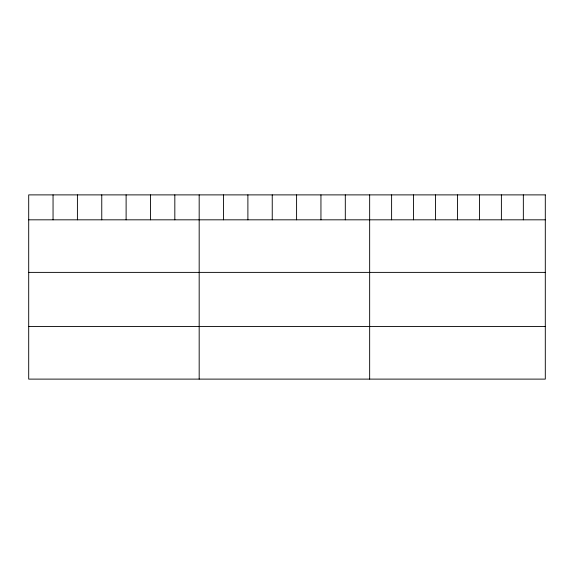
<?xml version="1.0" encoding="UTF-8"?>
<svg xmlns="http://www.w3.org/2000/svg" width="574" height="574" viewBox="0 0 574 574"><rect width="100%" height="100%" fill="white"/><g stroke="black" fill="none" stroke-linecap="round" stroke-linejoin="round"><path stroke-width="0.86" d="M28.7 219.82L545.3 219.82M28.7 272.385L545.3 272.385M28.7 326.549L545.3 326.549M523.345 194.887L523.345 219.82M501.389 194.887L501.389 219.82M479.434 194.887L479.434 219.82M457.478 194.887L457.478 219.82M435.523 194.887L435.523 219.82M413.567 194.887L413.567 219.82M391.611 194.887L391.611 219.82M369.656 194.887L369.656 379.113M345.304 194.887L345.304 219.82M320.945 194.887L320.945 219.82M296.593 194.887L296.593 219.82M272.241 194.887L272.241 219.82M247.889 194.887L247.889 219.82M223.53 194.887L223.53 219.82M199.178 194.887L199.178 379.113M174.826 194.887L174.826 219.82M150.467 194.887L150.467 219.82M126.115 194.887L126.115 219.82M101.763 194.887L101.763 219.82M77.411 194.887L77.411 219.82M53.052 194.887L53.052 219.82M545.3 194.887L28.7 194.887L28.7 379.113L545.3 379.113L545.3 194.887"/></g></svg>
